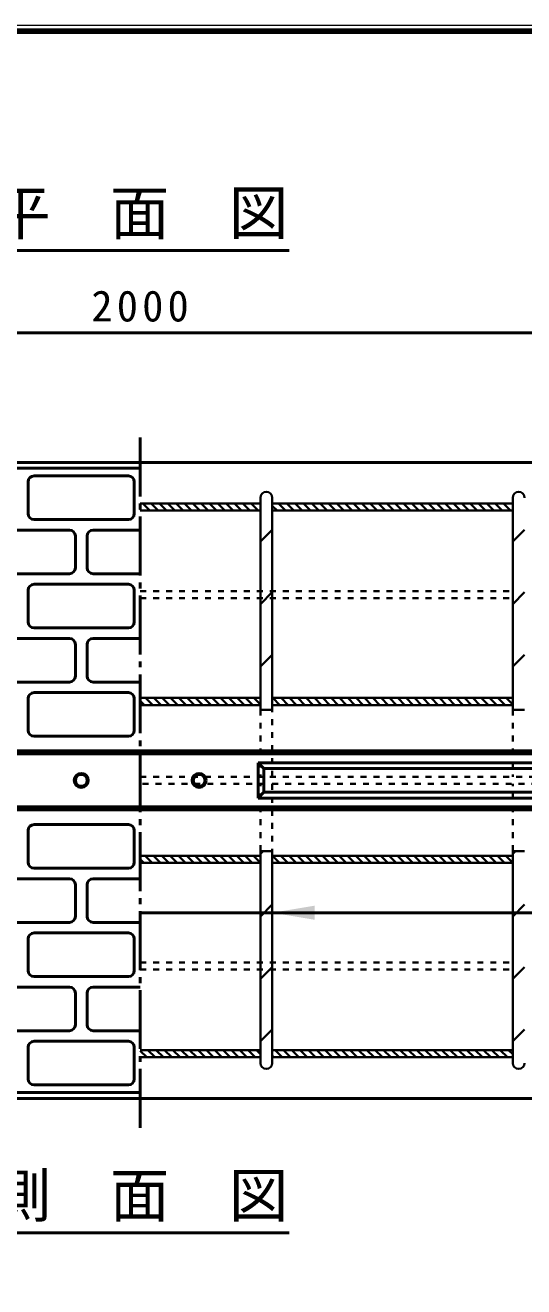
# Model space of a CAD drawing. Units: millimetres, scale not verified. Extents: x 100 to 4105, y 100 to 2870.
# Drawn here: x 2838 to 3261, y 1799 to 2870 of the extents above; entities that cross this region are included whole.
import ezdxf
from ezdxf.enums import TextEntityAlignment as Align

# ---------------------------------------------------------------- set-up
doc = ezdxf.new("R2010")
doc.units = ezdxf.units.MM
doc.header["$LTSCALE"] = 5
doc.linetypes.add('USER1', pattern=[2.2, 1, -1.2])
doc.linetypes.add('USER2', pattern=[13.4, 10, -1.2, 1, -1.2])
doc.layers.add('V-nasSTD', color=7, linetype='Continuous', lineweight=50)
doc.styles.add('ＭＳ ゴシック', font='')
doc.styles.get('ＭＳ ゴシック').set_extended_font_data('MS Gothic')

msp = doc.modelspace()

# ---------------------------------------------------------------- hatches: boundary and pattern name
at = {"layer": 'V-nasSTD'}
msp.add_hatch(color=256, dxfattribs=at).paths.add_polyline_path([(3084, 2122.565), (3048, 2116.565), (3084, 2110.565)])

# ---------------------------------------------------------------- linework, layer by layer
at = {"layer": 'V-nasSTD', "lineweight": 100}
msp.add_line((4100, 2865), (105, 2865), dxfattribs=at)
at = {"layer": 'V-nasSTD'}
for p, q in [((2809.597, 2678.887), (3062.403, 2678.887)), ((1936, 2608.887), (3936, 2608.887)), ((3936, 2498.887), (1936, 2498.887)), ((1936, 2493.887), (2936, 2493.887)), ((2846, 2487.387), (2926, 2487.387)), ((2841, 2455.387), (2841, 2482.387)), ((2931, 2482.387), (2931, 2455.387)), ((2926, 2450.387), (2846, 2450.387)), ((2796, 2441.387), (2876, 2441.387)), ((2881, 2436.387), (2881, 2409.387)), ((2891, 2409.387), (2891, 2436.387)), ((2896, 2441.387), (2936, 2441.387)), ((2876, 2404.387), (2796, 2404.387)), ((2936, 2404.387), (2896, 2404.387)), ((2841, 2363.387), (2841, 2390.387)), ((2846, 2395.387), (2926, 2395.387)), ((2931, 2390.387), (2931, 2363.387)), ((2926, 2358.387), (2846, 2358.387)), ((2796, 2349.387), (2876, 2349.387)), ((2896, 2349.387), (2936, 2349.387)), ((2881, 2344.387), (2881, 2317.387)), ((2891, 2317.387), (2891, 2344.387)), ((2876, 2312.387), (2796, 2312.387)), ((2926, 2303.387), (2846, 2303.387)), ((2936, 2312.387), (2896, 2312.387)), ((2841, 2298.387), (2841, 2271.387)), ((2931, 2271.387), (2931, 2298.387)), ((2846, 2266.387), (2926, 2266.387)), ((3936, 2253.887), (1936, 2253.887)), ((3936, 2251.387), (1936, 2251.387)), ((3836, 2243.887), (3036, 2243.887)), ((3036, 2243.887), (3036, 2213.887)), ((3041, 2238.887), (3036, 2243.887)), ((3831, 2238.887), (3041, 2238.887)), ((3041, 2238.887), (3041, 2218.887)), ((3041, 2218.887), (3036, 2213.887)), ((3831, 2218.887), (3041, 2218.887)), ((3936, 2206.387), (1936, 2206.387)), ((3836, 2213.887), (3036, 2213.887)), ((3936, 2203.887), (1936, 2203.887)), ((2841, 2159.387), (2841, 2186.387)), ((2846, 2191.387), (2926, 2191.387)), ((2931, 2186.387), (2931, 2159.387)), ((2926, 2154.387), (2846, 2154.387)), ((2876, 2145.387), (2796, 2145.387)), ((2936, 2145.387), (2896, 2145.387)), ((2881, 2113.387), (2881, 2140.387)), ((2891, 2140.387), (2891, 2113.387)), ((2936, 2116.565), (4036, 2116.565)), ((2796, 2108.387), (2876, 2108.387)), ((2926, 2099.387), (2846, 2099.387)), ((2896, 2108.387), (2936, 2108.387)), ((2841, 2094.387), (2841, 2067.387)), ((2931, 2067.387), (2931, 2094.387)), ((2846, 2062.387), (2926, 2062.387)), ((2876, 2053.387), (2796, 2053.387)), ((2881, 2021.387), (2881, 2048.387)), ((2891, 2048.387), (2891, 2021.387)), ((2936, 2053.387), (2896, 2053.387)), ((2796, 2016.387), (2876, 2016.387)), ((2896, 2016.387), (2936, 2016.387)), ((2926, 2007.387), (2846, 2007.387)), ((2841, 2002.387), (2841, 1975.387)), ((2931, 1975.387), (2931, 2002.387)), ((1936, 1963.887), (2936, 1963.887)), ((2846, 1970.387), (2926, 1970.387)), ((1936, 1958.887), (3936, 1958.887)), ((2809.597, 1844.81), (3062.403, 1844.81))]:
    msp.add_line(p, q, dxfattribs=at)
at = {"layer": 'V-nasSTD', "linetype": 'USER2'}
msp.add_line((2936, 1933.887), (2936, 2523.887), dxfattribs=at)
at = {"layer": 'V-nasSTD', "lineweight": 35}
for p, q in [((2936, 2463.887), (3038, 2463.887)), ((2938.221, 2463.887), (2944.221, 2457.887)), ((2945.292, 2463.887), (2951.292, 2457.887)), ((2952.364, 2463.887), (2958.364, 2457.887)), ((2959.435, 2463.887), (2965.435, 2457.887)), ((2966.506, 2463.887), (2972.506, 2457.887)), ((2973.577, 2463.887), (2979.577, 2457.887)), ((2980.648, 2463.887), (2986.648, 2457.887)), ((2987.719, 2463.887), (2993.719, 2457.887)), ((2994.79, 2463.887), (3000.79, 2457.887)), ((3001.861, 2463.887), (3007.861, 2457.887)), ((3008.932, 2463.887), (3014.932, 2457.887)), ((3016.003, 2463.887), (3022.003, 2457.887)), ((3023.074, 2463.887), (3029.074, 2457.887)), ((3030.145, 2463.887), (3036.145, 2457.887)), ((3037.216, 2463.887), (3038, 2463.103)), ((3038, 2468.887), (3038, 2288.887)), ((3048, 2468.887), (3048, 2288.887)), ((3048, 2463.887), (3252, 2463.887)), ((3053.226, 2463.887), (3059.226, 2457.887)), ((3060.298, 2463.887), (3066.298, 2457.887)), ((3067.369, 2463.887), (3073.369, 2457.887)), ((3074.44, 2463.887), (3080.44, 2457.887)), ((3081.511, 2463.887), (3087.511, 2457.887)), ((3088.582, 2463.887), (3094.582, 2457.887)), ((3095.653, 2463.887), (3101.653, 2457.887)), ((3102.724, 2463.887), (3108.724, 2457.887)), ((3109.795, 2463.887), (3115.795, 2457.887)), ((3116.866, 2463.887), (3122.866, 2457.887)), ((3123.937, 2463.887), (3129.937, 2457.887)), ((3131.008, 2463.887), (3137.008, 2457.887)), ((3138.079, 2463.887), (3144.079, 2457.887)), ((3145.15, 2463.887), (3151.15, 2457.887)), ((3152.221, 2463.887), (3158.221, 2457.887)), ((3159.292, 2463.887), (3165.292, 2457.887)), ((3166.364, 2463.887), (3172.364, 2457.887)), ((3173.435, 2463.887), (3179.435, 2457.887)), ((3180.506, 2463.887), (3186.506, 2457.887)), ((3187.577, 2463.887), (3193.577, 2457.887)), ((3194.648, 2463.887), (3200.648, 2457.887)), ((3201.719, 2463.887), (3207.719, 2457.887)), ((3208.79, 2463.887), (3214.79, 2457.887)), ((3215.861, 2463.887), (3221.861, 2457.887)), ((3222.932, 2463.887), (3228.932, 2457.887)), ((3230.003, 2463.887), (3236.003, 2457.887)), ((3237.074, 2463.887), (3243.074, 2457.887)), ((3244.145, 2463.887), (3250.145, 2457.887)), ((3251.216, 2463.887), (3252, 2463.103)), ((3252, 2468.887), (3252, 2288.887)), ((2936, 2459.037), (2937.15, 2457.887)), ((2936, 2457.887), (3038, 2457.887)), ((3048, 2462.042), (3052.155, 2457.887)), ((3048, 2457.887), (3252, 2457.887)), ((3038, 2431.639), (3048, 2441.639)), ((3252, 2431.639), (3262, 2441.639)), ((3038, 2378.606), (3048, 2388.606)), ((3252, 2378.606), (3262, 2388.606)), ((3038, 2325.573), (3048, 2335.573)), ((3252, 2325.573), (3262, 2335.573)), ((2936, 2298.887), (3038, 2298.887)), ((2936, 2296.402), (2939.516, 2292.887)), ((2936, 2292.887), (3038, 2292.887)), ((2940.587, 2298.887), (2946.587, 2292.887)), ((2947.658, 2298.887), (2953.658, 2292.887)), ((2954.729, 2298.887), (2960.729, 2292.887)), ((2961.8, 2298.887), (2967.8, 2292.887)), ((2968.871, 2298.887), (2974.871, 2292.887)), ((2975.942, 2298.887), (2981.942, 2292.887)), ((2983.013, 2298.887), (2989.013, 2292.887)), ((2990.084, 2298.887), (2996.084, 2292.887)), ((2997.155, 2298.887), (3003.155, 2292.887)), ((3004.226, 2298.887), (3010.226, 2292.887)), ((3011.298, 2298.887), (3017.298, 2292.887)), ((3018.369, 2298.887), (3024.369, 2292.887)), ((3025.44, 2298.887), (3031.44, 2292.887)), ((3032.511, 2298.887), (3038, 2293.397)), ((3048, 2298.887), (3252, 2298.887)), ((3048, 2292.887), (3252, 2292.887)), ((3048.521, 2298.887), (3054.521, 2292.887)), ((3055.592, 2298.887), (3061.592, 2292.887)), ((3062.663, 2298.887), (3068.663, 2292.887)), ((3069.734, 2298.887), (3075.734, 2292.887)), ((3076.805, 2298.887), (3082.805, 2292.887)), ((3083.876, 2298.887), (3089.876, 2292.887)), ((3090.947, 2298.887), (3096.947, 2292.887)), ((3098.018, 2298.887), (3104.018, 2292.887)), ((3105.089, 2298.887), (3111.089, 2292.887)), ((3112.16, 2298.887), (3118.16, 2292.887)), ((3119.231, 2298.887), (3125.231, 2292.887)), ((3126.303, 2298.887), (3132.303, 2292.887)), ((3133.374, 2298.887), (3139.374, 2292.887)), ((3140.445, 2298.887), (3146.445, 2292.887)), ((3147.516, 2298.887), (3153.516, 2292.887)), ((3154.587, 2298.887), (3160.587, 2292.887)), ((3161.658, 2298.887), (3167.658, 2292.887)), ((3168.729, 2298.887), (3174.729, 2292.887)), ((3175.8, 2298.887), (3181.8, 2292.887)), ((3182.871, 2298.887), (3188.871, 2292.887)), ((3189.942, 2298.887), (3195.942, 2292.887)), ((3197.013, 2298.887), (3203.013, 2292.887)), ((3204.084, 2298.887), (3210.084, 2292.887)), ((3211.155, 2298.887), (3217.155, 2292.887)), ((3218.226, 2298.887), (3224.226, 2292.887)), ((3225.298, 2298.887), (3231.298, 2292.887)), ((3232.369, 2298.887), (3238.369, 2292.887)), ((3239.44, 2298.887), (3245.44, 2292.887)), ((3246.511, 2298.887), (3252, 2293.397)), ((3038, 2288.887), (3048, 2288.887)), ((3252, 2288.887), (3262, 2288.887)), ((2936, 2164.887), (3038, 2164.887)), ((2940.237, 2164.887), (2946.237, 2158.887)), ((2947.308, 2164.887), (2953.308, 2158.887)), ((2954.379, 2164.887), (2960.379, 2158.887)), ((2961.45, 2164.887), (2967.45, 2158.887)), ((2968.521, 2164.887), (2974.521, 2158.887)), ((2975.592, 2164.887), (2981.592, 2158.887)), ((2982.663, 2164.887), (2988.663, 2158.887)), ((2989.734, 2164.887), (2995.734, 2158.887)), ((2996.805, 2164.887), (3002.805, 2158.887)), ((3003.876, 2164.887), (3009.876, 2158.887)), ((3010.947, 2164.887), (3016.947, 2158.887)), ((3018.018, 2164.887), (3024.018, 2158.887)), ((3025.089, 2164.887), (3031.089, 2158.887)), ((3032.16, 2164.887), (3038, 2159.047)), ((3038, 2168.887), (3038, 1988.887)), ((3038, 2168.887), (3048, 2168.887)), ((3038, 2166.474), (3040.412, 2168.887)), ((3048, 2168.887), (3048, 1988.887)), ((3048, 2164.887), (3252, 2164.887)), ((3048.171, 2164.887), (3054.171, 2158.887)), ((3055.242, 2164.887), (3061.242, 2158.887)), ((3062.313, 2164.887), (3068.313, 2158.887)), ((3069.384, 2164.887), (3075.384, 2158.887)), ((3076.455, 2164.887), (3082.455, 2158.887)), ((3083.526, 2164.887), (3089.526, 2158.887)), ((3090.597, 2164.887), (3096.597, 2158.887)), ((3097.668, 2164.887), (3103.668, 2158.887)), ((3104.739, 2164.887), (3110.739, 2158.887)), ((3111.81, 2164.887), (3117.81, 2158.887)), ((3118.881, 2164.887), (3124.881, 2158.887)), ((3125.952, 2164.887), (3131.952, 2158.887)), ((3133.023, 2164.887), (3139.023, 2158.887)), ((3140.094, 2164.887), (3146.094, 2158.887)), ((3147.165, 2164.887), (3153.165, 2158.887)), ((3154.237, 2164.887), (3160.237, 2158.887)), ((3161.308, 2164.887), (3167.308, 2158.887)), ((3168.379, 2164.887), (3174.379, 2158.887)), ((3175.45, 2164.887), (3181.45, 2158.887)), ((3182.521, 2164.887), (3188.521, 2158.887)), ((3189.592, 2164.887), (3195.592, 2158.887)), ((3196.663, 2164.887), (3202.663, 2158.887)), ((3203.734, 2164.887), (3209.734, 2158.887)), ((3210.805, 2164.887), (3216.805, 2158.887)), ((3217.876, 2164.887), (3223.876, 2158.887)), ((3224.947, 2164.887), (3230.947, 2158.887)), ((3232.018, 2164.887), (3238.018, 2158.887)), ((3239.089, 2164.887), (3245.089, 2158.887)), ((3246.16, 2164.887), (3252, 2159.047)), ((3252, 2168.887), (3252, 1988.887)), ((3252, 2168.887), (3262, 2168.887)), ((3252, 2166.474), (3254.412, 2168.887)), ((2936, 2162.052), (2939.165, 2158.887)), ((2936, 2158.887), (3038, 2158.887)), ((3048, 2158.887), (3252, 2158.887)), ((3038, 2113.441), (3048, 2123.441)), ((3252, 2113.441), (3262, 2123.441)), ((3038, 2060.408), (3048, 2070.408)), ((3252, 2060.408), (3262, 2070.408)), ((3038, 2007.375), (3048, 2017.375)), ((3252, 2007.375), (3262, 2017.375)), ((2936, 1999.887), (3038, 1999.887)), ((2936, 1999.418), (2941.531, 1993.887)), ((2936, 1993.887), (3038, 1993.887)), ((2942.602, 1999.887), (2948.602, 1993.887)), ((2949.673, 1999.887), (2955.673, 1993.887)), ((2956.744, 1999.887), (2962.744, 1993.887)), ((2963.815, 1999.887), (2969.815, 1993.887)), ((2970.886, 1999.887), (2976.886, 1993.887)), ((2977.957, 1999.887), (2983.957, 1993.887)), ((2985.028, 1999.887), (2991.028, 1993.887)), ((2992.099, 1999.887), (2998.099, 1993.887)), ((2999.171, 1999.887), (3005.171, 1993.887)), ((3006.242, 1999.887), (3012.242, 1993.887)), ((3013.313, 1999.887), (3019.313, 1993.887)), ((3020.384, 1999.887), (3026.384, 1993.887)), ((3027.455, 1999.887), (3033.455, 1993.887)), ((3034.526, 1999.887), (3038, 1996.413)), ((3048, 1999.887), (3252, 1999.887)), ((3048, 1995.352), (3049.465, 1993.887)), ((3048, 1993.887), (3252, 1993.887)), ((3050.536, 1999.887), (3056.536, 1993.887)), ((3057.607, 1999.887), (3063.607, 1993.887)), ((3064.678, 1999.887), (3070.678, 1993.887)), ((3071.749, 1999.887), (3077.749, 1993.887)), ((3078.82, 1999.887), (3084.82, 1993.887)), ((3085.891, 1999.887), (3091.891, 1993.887)), ((3092.962, 1999.887), (3098.962, 1993.887)), ((3100.033, 1999.887), (3106.033, 1993.887)), ((3107.105, 1999.887), (3113.105, 1993.887)), ((3114.176, 1999.887), (3120.176, 1993.887)), ((3121.247, 1999.887), (3127.247, 1993.887)), ((3128.318, 1999.887), (3134.318, 1993.887)), ((3135.389, 1999.887), (3141.389, 1993.887)), ((3142.46, 1999.887), (3148.46, 1993.887)), ((3149.531, 1999.887), (3155.531, 1993.887)), ((3156.602, 1999.887), (3162.602, 1993.887)), ((3163.673, 1999.887), (3169.673, 1993.887)), ((3170.744, 1999.887), (3176.744, 1993.887)), ((3177.815, 1999.887), (3183.815, 1993.887)), ((3184.886, 1999.887), (3190.886, 1993.887)), ((3191.957, 1999.887), (3197.957, 1993.887)), ((3199.028, 1999.887), (3205.028, 1993.887)), ((3206.099, 1999.887), (3212.099, 1993.887)), ((3213.171, 1999.887), (3219.171, 1993.887)), ((3220.242, 1999.887), (3226.242, 1993.887)), ((3227.313, 1999.887), (3233.313, 1993.887)), ((3234.384, 1999.887), (3240.384, 1993.887)), ((3241.455, 1999.887), (3247.455, 1993.887)), ((3248.526, 1999.887), (3252, 1996.413))]:
    msp.add_line(p, q, dxfattribs=at)
at = {"layer": 'V-nasSTD', "linetype": 'USER1', "lineweight": 35}
for p, q in [((2936, 2389.529), (3252, 2389.529)), ((2936, 2383.529), (3252, 2383.529)), ((3038, 2288.887), (3038, 2231.887)), ((3048, 2231.887), (3048, 2288.887)), ((3252, 2288.887), (3252, 2231.887)), ((2936, 2231.887), (3911, 2231.887)), ((3911, 2225.887), (2936, 2225.887)), ((3038, 2168.887), (3038, 2225.887)), ((3048, 2225.887), (3048, 2168.887)), ((3252, 2168.887), (3252, 2225.887)), ((2936, 2074.244), (3252, 2074.244)), ((2936, 2068.244), (3252, 2068.244))]:
    msp.add_line(p, q, dxfattribs=at)
at = {"layer": 'V-nasSTD', "lineweight": 13}
msp.add_lwpolyline([(100, 100), (100, 2870), (4105, 2870), (4105, 100)], close=True, dxfattribs=at)
at = {"layer": 'V-nasSTD'}
for centre, radius in [((2886, 2228.887), 6), ((2886, 2228.887), 5), ((2986, 2228.887), 6), ((2986, 2228.887), 5)]:
    msp.add_circle(centre, radius, dxfattribs=at)
for centre, start, end in [((2846, 2482.387), 90, 180), ((2926, 2482.387), 0, 90), ((2846, 2455.387), 180, 270), ((2926, 2455.387), 270, 0), ((2876, 2436.387), 0, 90), ((2896, 2436.387), 90, 180), ((2876, 2409.387), 270, 0), ((2896, 2409.387), 180, 270), ((2846, 2390.387), 90, 180), ((2926, 2390.387), 0, 90), ((2846, 2363.387), 180, 270), ((2926, 2363.387), 270, 0), ((2876, 2344.387), 0, 90), ((2896, 2344.387), 90, 180), ((2876, 2317.387), 270, 0), ((2896, 2317.387), 180, 270), ((2846, 2298.387), 90, 180), ((2926, 2298.387), 0, 90), ((2846, 2271.387), 180, 270), ((2926, 2271.387), 270, 0), ((2846, 2186.387), 90, 180), ((2926, 2186.387), 0, 90), ((2846, 2159.387), 180, 270), ((2926, 2159.387), 270, 0), ((2876, 2140.387), 0, 90), ((2896, 2140.387), 90, 180), ((2876, 2113.387), 270, 0), ((2896, 2113.387), 180, 270), ((2846, 2094.387), 90, 180), ((2926, 2094.387), 0, 90), ((2846, 2067.387), 180, 270), ((2926, 2067.387), 270, 0), ((2876, 2048.387), 0, 90), ((2896, 2048.387), 90, 180), ((2876, 2021.387), 270, 0), ((2896, 2021.387), 180, 270), ((2846, 2002.387), 90, 180), ((2926, 2002.387), 0, 90), ((2846, 1975.387), 180, 270), ((2926, 1975.387), 270, 0)]:
    msp.add_arc(centre, 5, start, end, dxfattribs=at)
at = {"layer": 'V-nasSTD', "lineweight": 35}
for centre, start, end in [((3043, 2468.887), 0, 180), ((3257, 2468.887), 0, 180), ((3043, 1988.887), 180, 0), ((3257, 1988.887), 180, 0)]:
    msp.add_arc(centre, 5, start, end, dxfattribs=at)

# ---------------------------------------------------------------- texts
at = {"layer": 'V-nasSTD', "style": 'ＭＳ ゴシック'}
for s, p in [('平\u3000面\u3000図', (2809.597, 2729.287)), ('側\u3000面\u3000図', (2809.597, 1895.21))]:
    msp.add_text(s, height=36.95, dxfattribs=at).set_placement(p, align=Align.TOP_LEFT)
at = {"layer": 'V-nasSTD', "insert": (2894.6, 2644.887), "char_height": 26.39, "attachment_point": 1, "style": 'ＭＳ ゴシック'}
msp.add_mtext('\\T1.2;2000', dxfattribs=at)

doc.saveas('drawing.dxf')
